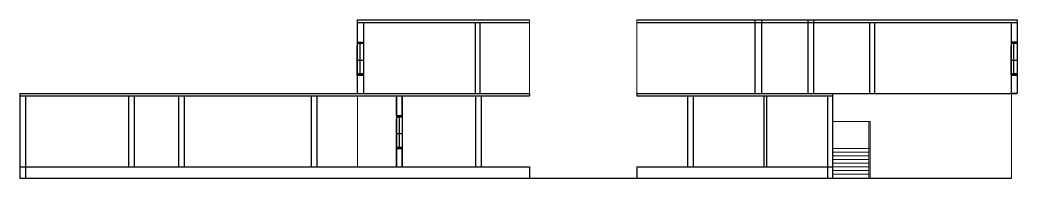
# Model space of a CAD drawing. Header units: metres. Extents: x -353 to 1688, y -477 to 135.
# Drawn here: x 507.78 to 548.6, y -123.69 to -117.24 of the extents above; entities that cross this region are included whole.
import ezdxf

# ---------------------------------------------------------------- set-up
doc = ezdxf.new("R2010")
doc.units = ezdxf.units.M
doc.header["$MEASUREMENT"] = 0
doc.layers.add('ELEVATION', color=160, linetype='Continuous', lineweight=20)
doc.layers.add('SECTION LINE', color=11, linetype='Continuous', lineweight=30)
doc.layers.add('WINDOW', color=10, linetype='Continuous')

msp = doc.modelspace()

# ---------------------------------------------------------------- linework, layer by layer
at = {"layer": 'ELEVATION'}
for p, q in [((528.64486, -117.23703), (528.64486, -120.23703)), ((533.04196, -117.23703), (533.04196, -120.23703)), ((533.04196, -117.33703), (533.04196, -120.23703)), ((521.59971, -120.33703), (521.59971, -123.23703)), ((548.36971, -120.23703), (548.36971, -123.68703)), ((541.03939, -121.38703), (542.58971, -121.38703)), ((542.53971, -123.68703), (542.53971, -121.38703)), ((542.58971, -123.68703), (542.58971, -121.38703)), ((541.03939, -122.48703), (542.58971, -122.48703)), ((541.03939, -122.63703), (542.53971, -122.63703)), ((541.03939, -122.78703), (542.53971, -122.78703)), ((542.53971, -123.68703), (542.53971, -122.48703)), ((541.03939, -122.93703), (542.53971, -122.93703)), ((541.03939, -123.08703), (542.53971, -123.08703)), ((541.03939, -123.23703), (542.53971, -123.23703)), ((541.03939, -123.38703), (542.53971, -123.38703)), ((541.03939, -123.53703), (542.53971, -123.53703))]:
    msp.add_line(p, q, dxfattribs=at)
at = {"layer": 'SECTION LINE'}
for p, q in [((521.58856, -117.23703), (521.58856, -120.23703)), ((521.58856, -117.23703), (521.58856, -120.23703)), ((521.58856, -117.23703), (528.64486, -117.23703)), ((521.58856, -117.33703), (528.64486, -117.33703)), ((521.84107, -117.33703), (521.84107, -120.23703)), ((526.42009, -117.33703), (526.42009, -120.23703)), ((526.60527, -117.33703), (526.60527, -120.23703)), ((533.04196, -117.23703), (548.60061, -117.23703)), ((533.04196, -117.33703), (548.60061, -117.33703)), ((537.87789, -120.23703), (537.87789, -117.23703)), ((538.14858, -120.23703), (538.14858, -117.23703)), ((540.04343, -120.23703), (540.04343, -117.23703)), ((540.27545, -120.23703), (540.27545, -117.23703)), ((542.55733, -117.33703), (542.55733, -120.23703)), ((542.76151, -117.33703), (542.76151, -120.23703)), ((548.35954, -117.33703), (548.35954, -120.23703)), ((548.60061, -117.23703), (548.60061, -120.23703)), ((521.58856, -118.13703), (521.84107, -118.13703)), ((521.58856, -118.13703), (521.81856, -118.13703)), ((548.60061, -118.13703), (548.35954, -118.13703)), ((548.35954, -118.13703), (548.58954, -118.13703)), ((521.58856, -119.48703), (521.84107, -119.48703)), ((521.58856, -119.48703), (521.81856, -119.48703)), ((548.60061, -119.48703), (548.35954, -119.48703)), ((548.35954, -119.48703), (548.58954, -119.48703)), ((507.78304, -120.23703), (507.78304, -123.68703)), ((507.78304, -120.23703), (528.64486, -120.23703)), ((507.78304, -120.33703), (528.64486, -120.33703)), ((508.01304, -120.33703), (508.01304, -123.68703)), ((512.23336, -120.33703), (512.23336, -123.23703)), ((512.46316, -120.33703), (512.46316, -123.23703)), ((514.26964, -120.33703), (514.26964, -123.23703)), ((514.49964, -120.33703), (514.49964, -123.23703)), ((519.70784, -120.33703), (519.70784, -123.23703)), ((519.93784, -120.33703), (519.93784, -123.23703)), ((521.58856, -120.23703), (528.64486, -120.23703)), ((521.58856, -120.23703), (521.84107, -120.23703)), ((523.19971, -120.33703), (523.19971, -121.13703)), ((523.19971, -121.13703), (523.19971, -120.33703)), ((523.42971, -120.33703), (523.42971, -121.13703)), ((523.42971, -121.13703), (523.42971, -120.33703)), ((526.42971, -120.33703), (526.42971, -123.23703)), ((526.65754, -120.33703), (526.65754, -123.23703)), ((528.64486, -120.23703), (528.64486, -120.33703)), ((533.04185, -120.23703), (533.04185, -120.33703)), ((533.04185, -120.23703), (541.03939, -120.23703)), ((533.04185, -120.23703), (548.60061, -120.23703)), ((533.04185, -120.33703), (541.03939, -120.33703)), ((535.10939, -120.33703), (535.10939, -123.23703)), ((535.33939, -120.33703), (535.33939, -123.23703)), ((538.23939, -120.33703), (538.23939, -123.23703)), ((538.33939, -120.33703), (538.33939, -123.23703)), ((540.83939, -120.33703), (540.83939, -123.68703)), ((541.03939, -120.23703), (541.03939, -123.68703)), ((548.60061, -120.23703), (548.35954, -120.23703)), ((523.19971, -121.13703), (523.42971, -121.13703)), ((523.19971, -123.23703), (523.19971, -122.48703)), ((523.19971, -122.48703), (523.42971, -122.48703)), ((523.19971, -122.48703), (523.19971, -123.23703)), ((523.42971, -123.23703), (523.42971, -122.48703)), ((523.42971, -122.48703), (523.42971, -123.23703)), ((507.78304, -123.23703), (528.64486, -123.23703)), ((507.78304, -123.23703), (528.64486, -123.23703)), ((507.78304, -123.23703), (528.64486, -123.23703)), ((523.19971, -123.23703), (523.42971, -123.23703)), ((528.64486, -123.23703), (528.64486, -123.68703)), ((533.04185, -123.23703), (541.03939, -123.23703)), ((533.04185, -123.23703), (541.03939, -123.23703)), ((533.04185, -123.23703), (541.03939, -123.23703)), ((533.04185, -123.23703), (533.04185, -123.68703)), ((507.78304, -123.68703), (548.36971, -123.68703)), ((541.03939, -123.68703), (542.53971, -123.68703))]:
    msp.add_line(p, q, dxfattribs=at)
at = {"layer": 'WINDOW'}
for p, q in [((521.58856, -118.13703), (521.58856, -119.48703)), ((521.58856, -118.13711), (521.84107, -118.13711)), ((521.58856, -118.18711), (521.84107, -118.18711)), ((521.58856, -119.48703), (521.58856, -118.28703)), ((521.71481, -119.43703), (521.71481, -118.18711)), ((521.84107, -118.13711), (521.84107, -119.48703)), ((548.35954, -118.13703), (548.35954, -119.48703)), ((548.35954, -118.13711), (548.60061, -118.13711)), ((548.35954, -118.18711), (548.60061, -118.18711)), ((548.35954, -119.48703), (548.35954, -118.28703)), ((548.47454, -119.43703), (548.47454, -118.18711)), ((548.60061, -118.13694), (548.60061, -119.48694)), ((548.60061, -118.28703), (548.60061, -119.48703)), ((521.84107, -118.88703), (521.58856, -118.88703)), ((548.60061, -118.88703), (548.35954, -118.88703)), ((521.84107, -119.43703), (521.58856, -119.43703)), ((521.84107, -119.48703), (521.58856, -119.48703)), ((548.60061, -119.43703), (548.35954, -119.43703)), ((548.60061, -119.48703), (548.35954, -119.48703)), ((523.19971, -121.13703), (523.19971, -122.48703)), ((523.19971, -121.13711), (523.42971, -121.13711)), ((523.19971, -121.18711), (523.42971, -121.18711)), ((523.31471, -122.43703), (523.31471, -121.18711)), ((523.42971, -121.13703), (523.42971, -122.48703)), ((523.19971, -122.48703), (523.19971, -121.28703)), ((523.42971, -121.28703), (523.42971, -122.48703)), ((523.42971, -121.88703), (523.19971, -121.88703)), ((523.42971, -122.43703), (523.19971, -122.43703)), ((523.42971, -122.48703), (523.19971, -122.48703))]:
    msp.add_line(p, q, dxfattribs=at)

doc.saveas('drawing.dxf')
